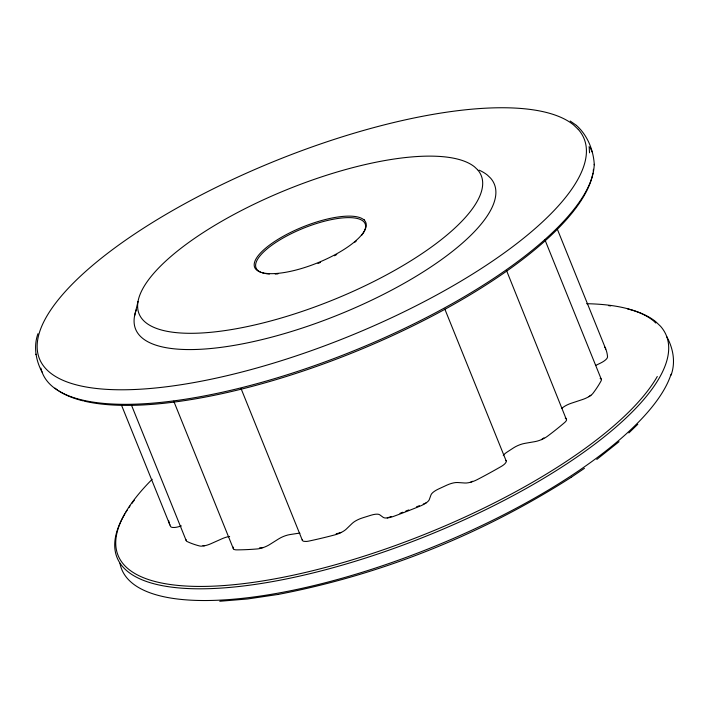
<?xml version="1.0" encoding="UTF-8"?>
<svg xmlns="http://www.w3.org/2000/svg" width="709" height="709" viewBox="0 0 709 709"><rect width="100%" height="100%" fill="white"/><g stroke="black" fill="none" stroke-linecap="round" stroke-linejoin="round"><path stroke-width="1.06" d="M134.524 316.152L138.033 301.431M37.949 333.717C33.412 346.409 35.769 360.314 42.026 372.021M671.086 375.132C675.783 362.334 673.204 348.367 666.761 336.669M561.882 408.295A11.291 3.66 -22 0 1 571.312 403.235L582.435 399.548A11.291 3.66 -22 0 0 588.816 396.677L591.306 394.966A11.291 3.66 -22 0 0 592.981 393.3A235.007 76.12 -22 0 0 596.039 389.073L596.748 388.027A235.007 76.12 -22 0 0 599.965 382.887L601.099 380.866A11.291 3.66 -22 0 0 600.984 378.863L600.142 378.402M628.883 432.924L637.808 424.248M619.037 441.707L596.774 459.45M302.282 539.54A11.291 3.66 -22 0 0 303.922 541.321L306.146 541.454A11.291 3.66 -22 0 0 309.035 541.047A235.007 76.12 -22 0 0 317.508 539.168L319.644 538.672A235.007 76.12 -22 0 0 330.438 536.031L334.799 534.896A11.291 3.66 -22 0 0 340.311 532.893L342.376 531.847A11.291 3.66 -22 0 0 346.373 529.011L352.16 523.428A11.291 3.66 -22 0 1 362.334 517.951L370.825 515.275A11.291 3.66 -22 0 1 379.678 514.761L383.259 517.393A11.291 3.66 -22 0 0 393.53 516.4A235.007 76.12 -22 0 0 420.446 505.951A11.291 3.66 -22 0 0 425.497 503.337L427.075 502.194A11.291 3.66 -22 0 0 429.317 499.526L431.01 494.838A11.291 3.66 -22 0 1 438.49 489.024L446.688 485.222A11.291 3.66 -22 0 1 457.589 482.519L464.936 483.015A11.291 3.66 -22 0 0 477.166 479.656L481.26 477.511A235.007 76.12 -22 0 0 491.328 472.061L493.313 470.962A235.007 76.12 -22 0 0 501.13 466.522A11.291 3.66 -22 0 0 504.95 463.686L505.809 462.614A11.291 3.66 -22 0 0 505.942 460.522M541.401 439.651L543.945 437.843M571.357 477.201L584.429 468.339M571.153 477.334C482.076 534.302 382 574.547 278.132 594.434M588.816 396.677L590.943 395.33M470.608 482.235L472.522 481.26M595.569 365.489L600.363 363.176A11.291 3.66 -22 0 0 607.524 356.822A235.007 76.12 -22 0 0 605.167 347.694A11.291 3.66 -22 0 0 604.609 347.091M416.484 506.873L419.373 505.685M423.229 504.099L426.127 502.903M399.956 513.351L402.88 512.217M405.796 511.083L408.721 509.948M233.562 547.135A11.291 3.66 -22 0 0 236.531 549.874A235.007 76.12 -22 0 0 257.225 548.943A11.291 3.66 -22 0 0 262.365 547.862L264.599 547.064A11.291 3.66 -22 0 0 269.748 544.503L278.734 538.858A11.291 3.66 -22 0 1 290.061 534.559L297.55 533.416A11.291 3.66 -22 0 1 299.942 533.23M387.22 517.942L391.138 516.524M181.371 525.927L179.359 526.521A11.291 3.66 -22 0 1 174.317 527.487L172.748 527.461A11.291 3.66 -22 0 1 170.523 526.379A235.007 76.12 -22 0 1 168.591 520.433M336.163 533.824L341.224 532.45M186.219 539.788A11.291 3.66 -22 0 0 187.07 541.508L188.94 542.367A235.007 76.12 -22 0 0 193.982 544.299L195.055 544.654A235.007 76.12 -22 0 0 199.539 545.957A11.291 3.66 -22 0 0 203.527 545.948L205.583 545.54A11.291 3.66 -22 0 0 211.105 543.626L221.935 538.796A11.291 3.66 -22 0 1 229.654 536.447M277.875 594.479L247.654 598.963L219.781 601.259M259.432 547.924L263.349 547.525M202.978 545.54L204.343 545.806M570.187 121.026L575.956 125.05M576.32 125.333C587.415 135.056 593.548 150.237 594.284 164.825M655.807 323.038L653.583 320.911A294.474 95.387 -22 0 0 586.653 303.709M590.127 147.587L592.29 152.125M557.327 229.158L605.796 349.129M544.902 239.731L601.241 379.173M506.51 270.475L566.571 419.976A11.291 3.66 -22 0 1 564.568 422.591A235.007 76.12 -22 0 1 547.206 436.434A11.291 3.66 -22 0 1 534.878 441.636L524.882 443.364A11.291 3.66 -22 0 0 513.6 447.831L506.935 452.182A11.291 3.66 -22 0 0 503.275 455.63M444.835 309.106L506.146 460.859M241.06 388.585L302.371 540.338M173.749 401.179L233.403 548.828M131.528 405.273L186.21 540.621M121.434 404.981L169.903 524.944M589.135 146.533L589.551 152.834M35.867 354.172L35.902 354.633M565.206 418.08A11.291 3.66 -22 0 1 566.58 419.152M124.935 513.812A296.22 95.954 -22 0 0 387.761 550.592A296.22 95.954 -22 0 0 660.496 326.229L655.763 321.709A296.22 95.954 -22 0 0 643.187 314.158M126.007 512.058A296.22 95.954 -22 0 1 127.124 510.285M128.896 507.609A296.22 95.954 -22 0 1 130.013 505.996M131.777 503.55A296.22 95.954 -22 0 1 134.267 500.253M608.597 305.65A296.22 95.954 -22 0 1 610.741 305.898M627.669 308.947A296.22 95.954 -22 0 1 642.274 313.759M671.051 374.228A296.309 95.981 -22 0 1 387.158 564.142A296.309 95.981 -22 0 1 119.954 563.336M657.287 376.488A294.474 95.387 -22 0 1 286.525 576.594A294.474 95.387 -22 0 1 152.178 479.275M136.332 309.656A193.46 62.667 -22 0 0 322.755 320.876A193.46 62.667 -22 0 0 490.522 178.074L487.429 175.123A193.46 62.667 -22 0 0 479.222 170.195M361.608 235.37A58.829 19.054 -22 0 0 363.992 221.961L363.052 221.066A58.829 19.054 -22 0 0 290.734 233.935A58.829 19.054 -22 0 0 260.664 272.167M356.21 241.051A58.829 19.054 -22 0 1 354.881 242.221M336.757 254.496A58.829 19.054 -22 0 1 334.453 255.754M320.521 262.383A58.829 19.054 -22 0 1 317.969 263.447M277.955 273.878A58.829 19.054 -22 0 1 275.243 274.046M269.464 274.02A58.829 19.054 -22 0 1 265.875 273.63M263.952 273.249A58.829 19.054 -22 0 1 262.215 272.761M594.222 164.311A296.309 95.981 -22 0 1 326.752 361.244A296.309 95.981 -22 0 1 40.9 368.139M593.433 169.309A294.882 95.52 -22 0 1 593.22 171.215M592.919 173.156A294.882 95.52 -22 0 1 384.491 339.23A294.882 95.52 -22 0 1 83.972 401.064M82.953 400.815A294.882 95.52 -22 0 1 58.998 391.031M57.332 389.897A294.882 95.52 -22 0 1 54.992 388.115M364.116 219.701L363.646 219.63A59.937 19.418 -22 0 0 269.642 245.004A59.937 19.418 -22 0 0 295.883 270.067A59.937 19.418 -22 0 0 364.603 220.543L364.116 219.701M578.287 129.428L573.599 124.944A293.712 95.139 -22 0 0 112.944 249.284A293.712 95.139 -22 0 0 241.547 372.101A293.712 95.139 -22 0 0 578.287 129.428M477.574 169.743L474.622 166.925A184.517 59.769 -22 0 0 185.235 245.039A184.517 59.769 -22 0 0 266.026 322.196A184.517 59.769 -22 0 0 477.574 169.743"/></g></svg>
